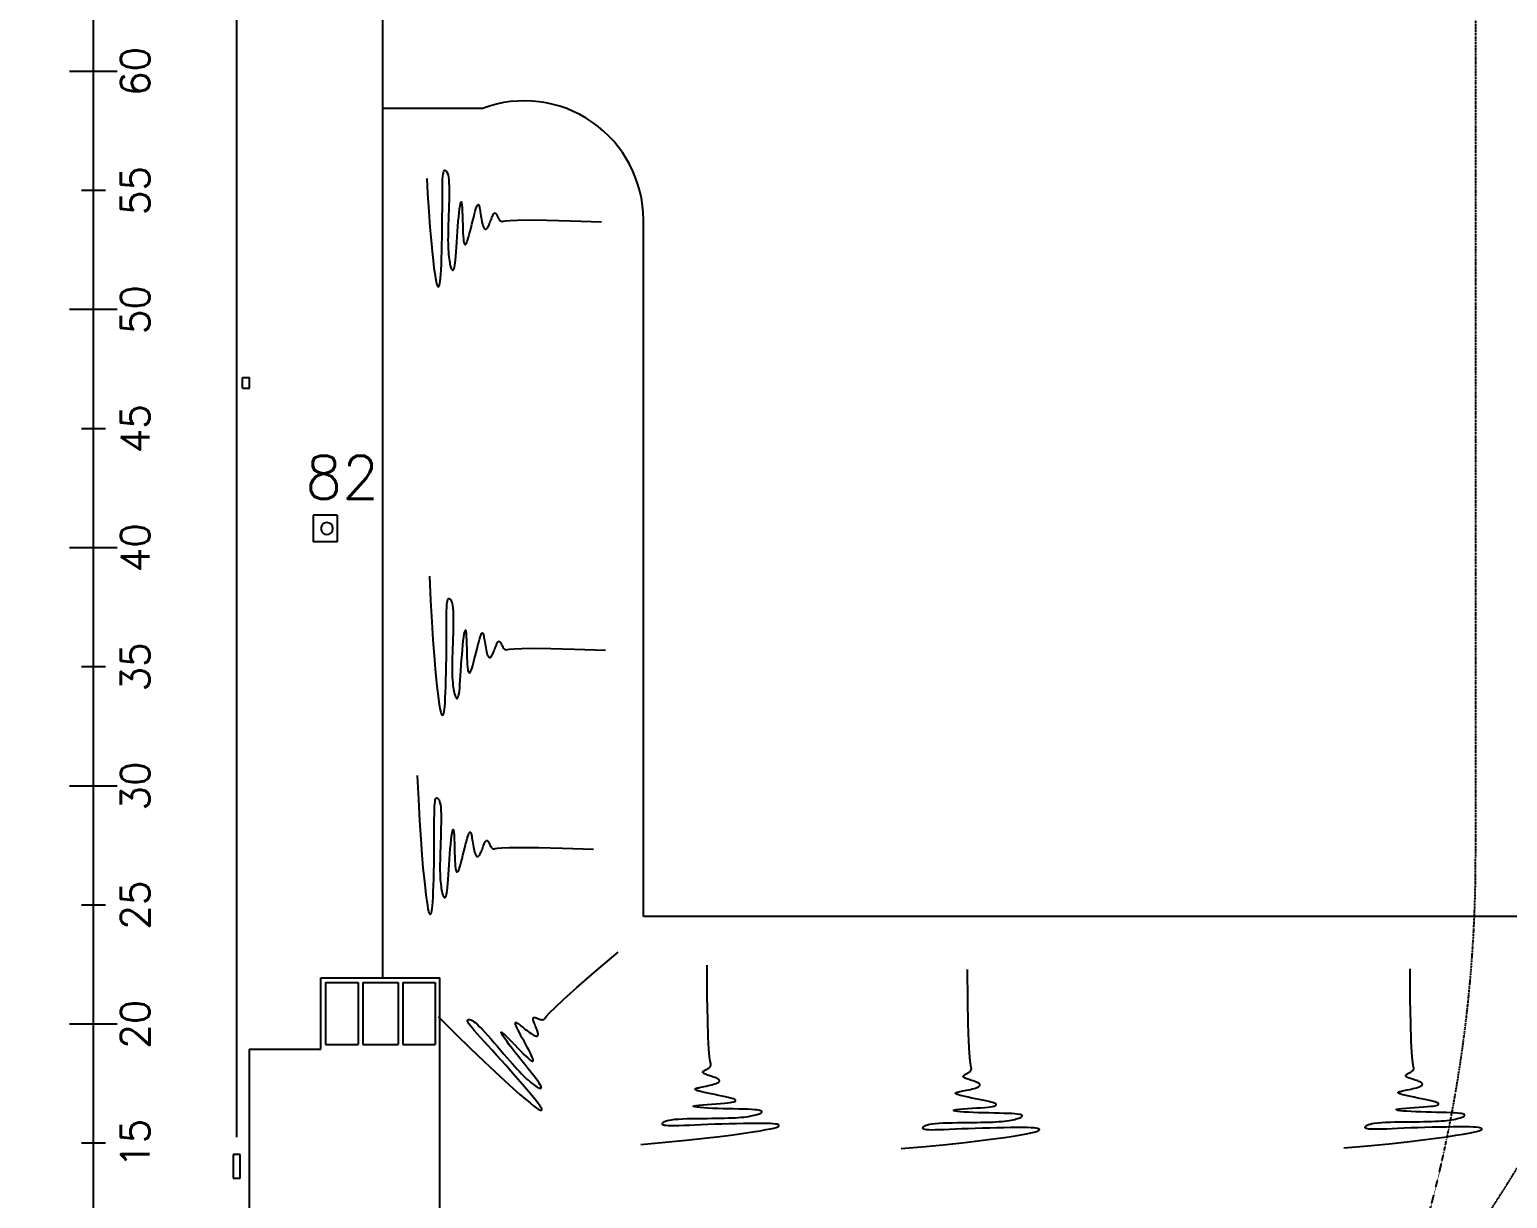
# Model space of a CAD drawing. Header units: inches. Extents: x 2621776591 to 2623670951, y 363331607 to 364354604.
# Drawn here: x 2622895925 to 2622957956, y 363530295 to 363579367 of the extents above; entities that cross this region are included whole.
import ezdxf
from ezdxf.enums import TextEntityAlignment as Align

# ---------------------------------------------------------------- set-up
doc = ezdxf.new("R2010")
doc.units = ezdxf.units.IN
doc.header["$MEASUREMENT"] = 0
doc.linetypes.add('BORDERX2', pattern=[3.5, 1, -0.5, 1, -0.5, 0, -0.5])
for name, color, linetype in [('ANCHOR POINT', 7, 'Continuous'), ('BLDG', 3, 'Continuous'), ('BOLLARD', 1, 'Continuous'), ('Bollard Nos.', 7, 'Continuous'), ('BREAKWATER', 2, 'Continuous'), ('DIM', 8, 'Continuous'), ('PIER', 7, 'Continuous'), ('TEXT2', 1, 'Continuous')]:
    doc.layers.add(name, color=color, linetype=linetype)
doc.layers.add('CRANE', color=7, linetype='Continuous', true_color=0x7f3f7f)
doc.styles.add('ROMANS', font='romans')

# ---------------------------------------------------------------- blocks, each defined once
blk = doc.blocks.new('BOLLARD')
at = {"layer": 'BOLLARD'}
for p, q in [((-430, 557.5), (580, 557.5)), ((-430, 557.5), (-430, -557.5)), ((580, 557.5), (580, -557.5)), ((-430, -557.5), (580, -557.5))]:
    blk.add_line(p, q, dxfattribs=at)
blk.add_circle((0, 0), 250, dxfattribs=at)
blk = doc.blocks.new('A$C6b66f7a2')
at = {"layer": 'BOLLARD', "xscale": -1}
blk.add_blockref('BOLLARD', (2622908404, 363558419), dxfattribs=at)
at = {"layer": 'Bollard Nos.', "style": 'ROMANS'}
blk.add_text('82', height=1800, dxfattribs=at).set_placement((2622907502, 363559672))

msp = doc.modelspace()

# ---------------------------------------------------------------- linework, layer by layer
at = {"color": 8, "elevation": 0}
for points in [[(2622898606.2, 363517609.7), (2622898606.2, 363617609.7)], [(2622899606.2, 363577609.7), (2622897606.2, 363577609.7)], [(2622899106.2, 363572609.7), (2622898106.2, 363572609.7)], [(2622899606.2, 363567609.7), (2622897606.2, 363567609.7)], [(2622899106.2, 363562609.7), (2622898106.2, 363562609.7)], [(2622899606.2, 363557609.7), (2622897606.2, 363557609.7)], [(2622899106.2, 363552609.7), (2622898106.2, 363552609.7)], [(2622899606.2, 363547609.7), (2622897606.2, 363547609.7)], [(2622899106.2, 363542609.7), (2622898106.2, 363542609.7)], [(2622899606.2, 363537609.7), (2622897606.2, 363537609.7)], [(2622899106.2, 363532609.7), (2622898106.2, 363532609.7)]]:
    msp.add_lwpolyline(points, dxfattribs=at)
at = {"layer": 'ANCHOR POINT'}
for p, q in [((2622904855.7, 363564764.8), (2622905155.7, 363564764.8)), ((2622904855.7, 363564314.8), (2622904855.7, 363564764.8)), ((2622904855.7, 363564314.8), (2622905155.7, 363564314.8)), ((2622905155.7, 363564314.8), (2622905155.7, 363564764.8))]:
    msp.add_line(p, q, dxfattribs=at)
at = {"layer": 'BLDG'}
for p, q in [((2622908143.8, 363539559.2), (2622913143.8, 363539559.2)), ((2622908143.8, 363536559.2), (2622908143.8, 363539559.2)), ((2622913143.8, 363516559.2), (2622913143.8, 363539559.2)), ((2622908343.8, 363539359.2), (2622909718.8, 363539359.2)), ((2622908343.8, 363539359.2), (2622908343.8, 363536759.2)), ((2622909718.8, 363539359.2), (2622909718.8, 363536759.2)), ((2622909918.8, 363539359.2), (2622911393.8, 363539359.2)), ((2622909918.8, 363539359.2), (2622909918.8, 363536759.2)), ((2622911393.8, 363539359.2), (2622911393.8, 363536759.2)), ((2622911593.8, 363539359.2), (2622911593.8, 363536759.2)), ((2622911593.8, 363539359.2), (2622912943.8, 363539359.2)), ((2622912943.8, 363539359.2), (2622912943.8, 363536759.2)), ((2622905143.8, 363536559.2), (2622908143.8, 363536559.2)), ((2622905143.8, 363536559.2), (2622905143.8, 363516559.2)), ((2622908343.8, 363536759.2), (2622909718.8, 363536759.2)), ((2622909918.8, 363536759.2), (2622911393.8, 363536759.2)), ((2622911593.8, 363536759.2), (2622912943.8, 363536759.2))]:
    msp.add_line(p, q, dxfattribs=at)
at = {"layer": 'BREAKWATER'}
for p, q in [((2622914940.9, 363576059.1), (2622910745.7, 363576059.1)), ((2622921688.5, 363542132.3), (2622921688.5, 363571374.5)), ((2623189751.2, 363542132.3), (2622921688.5, 363542132.3)), ((2623038457.9, 363542132.3), (2622921688.5, 363542132.3)), ((2622926129.6, 363542132.3), (2622921688.5, 363542132.3))]:
    msp.add_line(p, q, dxfattribs=at)
for points in [[(2622912597.3, 363573119.2), (2622912631.2, 363572490.2), (2622912679.7, 363571723.2), (2622912727.8, 363571067.7), (2622912774.7, 363570514), (2622912819.4, 363570052.2), (2622912861.2, 363569672.9), (2622912898.9, 363569366.1), (2622912932.1, 363569122.7), (2622912961.1, 363568934.9), (2622912986.3, 363568795.6), (2622913008.5, 363568697.4), (2622913028.1, 363568633.1), (2622913045.8, 363568595.5), (2622913062.1, 363568577.4), (2622913077.6, 363568571.4), (2622913092.8, 363568572.2), (2622913107.8, 363568582.4), (2622913122.3, 363568606.3), (2622913136.5, 363568648.5), (2622913150.2, 363568713.2), (2622913163.4, 363568804.9), (2622913176, 363568928), (2622913188, 363569087), (2622913199.2, 363569284.4), (2622913209.6, 363569515.7), (2622913219, 363569774.7), (2622913227.4, 363570054.8), (2622913234.7, 363570349.7), (2622913240.7, 363570653.2), (2622913245.3, 363570958.9), (2622913248.4, 363571260.4), (2622913250, 363571552), (2622913250.6, 363571830.6), (2622913250.6, 363572093.7), (2622913250.7, 363572338.9), (2622913251.3, 363572563.7), (2622913253, 363572765.6), (2622913256.3, 363572942.2), (2622913261.9, 363573091), (2622913270, 363573210.4), (2622913280.6, 363573302.6), (2622913293.5, 363573370.4), (2622913308.4, 363573416.8), (2622913325.2, 363573444.8), (2622913343.6, 363573457.4), (2622913363.4, 363573457.6), (2622913384.4, 363573448.3), (2622913406.3, 363573431.5), (2622913428.5, 363573405.9), (2622913450.3, 363573368.9), (2622913471, 363573318.2), (2622913490, 363573251.3), (2622913506.6, 363573165.9), (2622913520.1, 363573059.6), (2622913529.8, 363572929.9), (2622913535.4, 363572775.7), (2622913537.2, 363572600.4), (2622913535.8, 363572408.9), (2622913532.1, 363572205.8), (2622913526.5, 363571995.9), (2622913519.9, 363571783.8), (2622913512.8, 363571574.5), (2622913505.9, 363571372.5), (2622913499.8, 363571181.7), (2622913494.7, 363571002.5), (2622913490.8, 363570834.3), (2622913488.3, 363570676.8), (2622913487.4, 363570529.2), (2622913488.1, 363570391.2), (2622913490.7, 363570262.2), (2622913495.4, 363570141.7), (2622913502.1, 363570029.3), (2622913510.8, 363569924.9), (2622913521, 363569828.4), (2622913532.5, 363569739.8), (2622913545, 363569659.2), (2622913558.1, 363569586.5), (2622913571.6, 363569521.7), (2622913585.1, 363569464.8), (2622913598.5, 363569415.8), (2622913611.6, 363569374.2), (2622913624.6, 363569340), (2622913637.6, 363569312.6), (2622913650.6, 363569291.9), (2622913663.7, 363569277.4), (2622913677, 363569268.9), (2622913690.6, 363569266.1), (2622913704.4, 363569269.2), (2622913718.5, 363569280.6), (2622913732.7, 363569303.6), (2622913747, 363569341), (2622913761.4, 363569396.1), (2622913775.6, 363569471.9), (2622913789.7, 363569571.5), (2622913803.5, 363569697.9), (2622913817.1, 363569852.8), (2622913830.6, 363570032.1), (2622913844.1, 363570230.3), (2622913857.9, 363570442.1), (2622913872.2, 363570661.8), (2622913887.2, 363570884.1), (2622913903.1, 363571103.4), (2622913920.1, 363571314.3), (2622913938.3, 363571511.4), (2622913957.3, 363571689.8), (2622913976.6, 363571844.6), (2622913995.7, 363571971.1), (2622914014.2, 363572064.4), (2622914031.5, 363572119.6), (2622914047.2, 363572132.1), (2622914060.7, 363572096.9), (2622914071.7, 363572011.8), (2622914080.6, 363571884.6), (2622914087.8, 363571725.7), (2622914093.9, 363571545.5), (2622914099.3, 363571354.4), (2622914104.4, 363571162.8), (2622914109.9, 363570981.1), (2622914116.1, 363570819.6), (2622914123.5, 363570686.5), (2622914132, 363570580.8), (2622914141.5, 363570499.3), (2622914151.9, 363570438.8), (2622914163.1, 363570396.1), (2622914174.9, 363570367.9), (2622914187.2, 363570350.9), (2622914199.9, 363570342.1), (2622914212.9, 363570339), (2622914226.7, 363570343.1), (2622914241.7, 363570356.7), (2622914258.4, 363570382), (2622914277.2, 363570421.5), (2622914298.6, 363570477.4), (2622914323.2, 363570552.1), (2622914351.4, 363570647.8), (2622914383.3, 363570765.5), (2622914418.3, 363570900.5), (2622914455.2, 363571047.1), (2622914493.2, 363571199.1), (2622914531, 363571350.7), (2622914567.8, 363571495.8), (2622914602.4, 363571628.5), (2622914633.8, 363571742.8), (2622914661.2, 363571834.3), (2622914684.9, 363571904.1), (2622914705.1, 363571954.8), (2622914722.3, 363571989.1), (2622914737, 363572009.6), (2622914749.4, 363572018.9), (2622914760, 363572019.7), (2622914769.3, 363572014.6), (2622914777.5, 363572005.6), (2622914785, 363571992.4), (2622914792.1, 363571974.2), (2622914799.1, 363571949.9), (2622914806.3, 363571918.8), (2622914813.9, 363571880), (2622914822.3, 363571832.4), (2622914831.8, 363571775.3), (2622914842.5, 363571708.2), (2622914854.4, 363571633.4), (2622914867.4, 363571553.6), (2622914881.3, 363571471.4), (2622914896, 363571389.6), (2622914911.3, 363571310.8), (2622914927.2, 363571237.9), (2622914943.5, 363571173.4), (2622914960, 363571119.6), (2622914976.7, 363571076.2), (2622914993.5, 363571042.3), (2622915010.4, 363571017), (2622915027.2, 363570999.6), (2622915044, 363570989.2), (2622915060.5, 363570985), (2622915076.9, 363570986), (2622915092.9, 363570991.6), (2622915108.8, 363571001.9), (2622915124.7, 363571016.9), (2622915140.8, 363571036.9), (2622915157.1, 363571062), (2622915173.9, 363571092.3), (2622915191.2, 363571128.1), (2622915209.3, 363571169.4), (2622915228.2, 363571216.1), (2622915247.7, 363571267), (2622915267.6, 363571320.2), (2622915287.6, 363571374.1), (2622915307.4, 363571427.1), (2622915326.9, 363571477.5), (2622915345.7, 363571523.5), (2622915363.5, 363571563.6), (2622915380.3, 363571596.4), (2622915396, 363571622.1), (2622915410.6, 363571641.3), (2622915424.4, 363571654.7), (2622915437.4, 363571662.9), (2622915449.7, 363571666.3), (2622915461.4, 363571665.7), (2622915472.5, 363571661.7), (2622915483.3, 363571654.6), (2622915493.8, 363571644.6), (2622915504.4, 363571631.6), (2622915515.2, 363571615.4), (2622915526.5, 363571595.9), (2622915538.5, 363571573.1), (2622915551.4, 363571546.8), (2622915565.6, 363571517), (2622915581.1, 363571483.9), (2622915598.4, 363571449.1), (2622915617.8, 363571414.6), (2622915639.7, 363571382.3), (2622915664.4, 363571354.3), (2622915692.4, 363571332.4), (2622915723.9, 363571318.7), (2622915759.3, 363571315.1), (2622915806.3, 363571322.4), (2622915901.3, 363571336.8), (2622916088.2, 363571353.3), (2622916410.5, 363571367), (2622916912.1, 363571372.8), (2622917636.7, 363571365.9), (2622918628.1, 363571341.1), (2622919930, 363571293.6)], [(2622912711.2, 363556415.1), (2622912757.7, 363555396), (2622912805.5, 363554507.8), (2622912854, 363553740.8), (2622912902.1, 363553085.3), (2622912949, 363552531.6), (2622912993.7, 363552069.9), (2622913035.4, 363551690.5), (2622913073.2, 363551383.7), (2622913106.4, 363551140.3), (2622913135.4, 363550952.5), (2622913160.6, 363550813.2), (2622913182.8, 363550715), (2622913202.4, 363550650.8), (2622913220.1, 363550613.2), (2622913236.4, 363550595), (2622913251.9, 363550589), (2622913267.1, 363550589.8), (2622913282.1, 363550600), (2622913296.6, 363550624), (2622913310.8, 363550666.1), (2622913324.5, 363550730.8), (2622913337.7, 363550822.5), (2622913350.3, 363550945.6), (2622913362.2, 363551104.6), (2622913373.5, 363551302), (2622913383.9, 363551533.4), (2622913393.3, 363551792.3), (2622913401.7, 363552072.4), (2622913409, 363552367.4), (2622913415, 363552670.8), (2622913419.6, 363552976.5), (2622913422.7, 363553278), (2622913424.3, 363553569.6), (2622913424.9, 363553848.2), (2622913424.9, 363554111.3), (2622913425, 363554356.5), (2622913425.6, 363554581.3), (2622913427.3, 363554783.2), (2622913430.6, 363554959.8), (2622913436.2, 363555108.6), (2622913444.3, 363555228), (2622913454.9, 363555320.2), (2622913467.8, 363555388), (2622913482.7, 363555434.4), (2622913499.5, 363555462.4), (2622913517.9, 363555475.1), (2622913537.7, 363555475.2), (2622913558.7, 363555465.9), (2622913580.6, 363555449.1), (2622913602.8, 363555423.5), (2622913624.6, 363555386.5), (2622913645.3, 363555335.8), (2622913664.3, 363555268.9), (2622913680.9, 363555183.5), (2622913694.4, 363555077.2), (2622913704.1, 363554947.5), (2622913709.7, 363554793.3), (2622913711.4, 363554618), (2622913710.1, 363554426.5), (2622913706.4, 363554223.4), (2622913700.8, 363554013.5), (2622913694.2, 363553801.5), (2622913687, 363553592.1), (2622913680.1, 363553390.1), (2622913674, 363553199.3), (2622913669, 363553020.1), (2622913665.1, 363552852), (2622913662.6, 363552694.4), (2622913661.7, 363552546.8), (2622913662.4, 363552408.8), (2622913665, 363552279.9), (2622913669.7, 363552159.4), (2622913676.4, 363552046.9), (2622913685.1, 363551942.5), (2622913695.3, 363551846), (2622913706.8, 363551757.4), (2622913719.3, 363551676.8), (2622913732.4, 363551604.1), (2622913745.9, 363551539.3), (2622913759.4, 363551482.4), (2622913772.7, 363551433.4), (2622913785.9, 363551391.9), (2622913798.9, 363551357.6), (2622913811.9, 363551330.2), (2622913824.9, 363551309.5), (2622913838, 363551295), (2622913851.3, 363551286.6), (2622913864.8, 363551283.7), (2622913878.7, 363551286.8), (2622913892.8, 363551298.2), (2622913907, 363551321.2), (2622913921.3, 363551358.6), (2622913935.7, 363551413.7), (2622913949.9, 363551489.5), (2622913964, 363551589.1), (2622913977.8, 363551715.5), (2622913991.4, 363551870.4), (2622914004.8, 363552049.7), (2622914018.4, 363552247.9), (2622914032.2, 363552459.7), (2622914046.5, 363552679.4), (2622914061.5, 363552901.7), (2622914077.4, 363553121), (2622914094.4, 363553331.9), (2622914112.6, 363553529), (2622914131.6, 363553707.4), (2622914150.9, 363553862.2), (2622914170, 363553988.7), (2622914188.5, 363554082), (2622914205.8, 363554137.3), (2622914221.5, 363554149.7), (2622914235, 363554114.5), (2622914246, 363554029.4), (2622914254.9, 363553902.2), (2622914262.1, 363553743.3), (2622914268.2, 363553563.1), (2622914273.6, 363553372), (2622914278.7, 363553180.4), (2622914284.2, 363552998.7), (2622914290.4, 363552837.2), (2622914297.8, 363552704.1), (2622914306.3, 363552598.4), (2622914315.8, 363552516.9), (2622914326.2, 363552456.4), (2622914337.4, 363552413.7), (2622914349.2, 363552385.5), (2622914361.5, 363552368.5), (2622914374.2, 363552359.7), (2622914387.2, 363552356.6), (2622914401, 363552360.7), (2622914416, 363552374.3), (2622914432.6, 363552399.7), (2622914451.5, 363552439.1), (2622914472.9, 363552495), (2622914497.5, 363552569.7), (2622914525.6, 363552665.4), (2622914557.6, 363552783.1), (2622914592.6, 363552918.2), (2622914629.5, 363553064.7), (2622914667.5, 363553216.7), (2622914705.3, 363553368.3), (2622914742, 363553513.4), (2622914776.6, 363553646.1), (2622914808.1, 363553760.4), (2622914835.5, 363553851.9), (2622914859.1, 363553921.7), (2622914879.4, 363553972.4), (2622914896.6, 363554006.7), (2622914911.2, 363554027.2), (2622914923.7, 363554036.5), (2622914934.3, 363554037.3), (2622914943.5, 363554032.2), (2622914951.8, 363554023.2), (2622914959.3, 363554010), (2622914966.4, 363553991.8), (2622914973.4, 363553967.6), (2622914980.6, 363553936.5), (2622914988.2, 363553897.6), (2622914996.6, 363553850), (2622915006, 363553792.9), (2622915016.8, 363553725.8), (2622915028.7, 363553651.1), (2622915041.7, 363553571.2), (2622915055.6, 363553489), (2622915070.3, 363553407.2), (2622915085.6, 363553328.4), (2622915101.5, 363553255.5), (2622915117.8, 363553191.1), (2622915134.3, 363553137.2), (2622915151, 363553093.8), (2622915167.8, 363553059.9), (2622915184.7, 363553034.7), (2622915201.5, 363553017.3), (2622915218.2, 363553006.8), (2622915234.8, 363553002.6), (2622915251.2, 363553003.6), (2622915267.2, 363553009.3), (2622915283.1, 363553019.5), (2622915299, 363553034.6), (2622915315.1, 363553054.5), (2622915331.4, 363553079.6), (2622915348.2, 363553109.9), (2622915365.5, 363553145.7), (2622915383.6, 363553187), (2622915402.5, 363553233.8), (2622915422, 363553284.6), (2622915441.9, 363553337.8), (2622915461.9, 363553391.8), (2622915481.7, 363553444.7), (2622915501.2, 363553495.1), (2622915519.9, 363553541.1), (2622915537.8, 363553581.2), (2622915554.6, 363553614), (2622915570.2, 363553639.7), (2622915584.9, 363553658.9), (2622915598.7, 363553672.3), (2622915611.7, 363553680.5), (2622915624, 363553683.9), (2622915635.7, 363553683.3), (2622915646.8, 363553679.3), (2622915657.6, 363553672.2), (2622915668.1, 363553662.2), (2622915678.7, 363553649.2), (2622915689.5, 363553633), (2622915700.8, 363553613.5), (2622915712.8, 363553590.7), (2622915725.7, 363553564.4), (2622915739.8, 363553534.6), (2622915755.4, 363553501.5), (2622915772.7, 363553466.7), (2622915792.1, 363553432.2), (2622915814, 363553399.9), (2622915838.7, 363553371.9), (2622915866.7, 363553350), (2622915898.2, 363553336.3), (2622915933.6, 363553332.7), (2622915980.6, 363553340), (2622916075.6, 363553354.4), (2622916262.4, 363553370.9), (2622916584.8, 363553384.6), (2622917086.4, 363553390.5), (2622917811, 363553383.5), (2622918802.4, 363553358.7), (2622920104.3, 363553311.2)], [(2622912198.7, 363548055.4), (2622912245.1, 363547036.3), (2622912293, 363546148.2), (2622912341.5, 363545381.2), (2622912389.6, 363544725.6), (2622912436.5, 363544171.9), (2622912481.2, 363543710.2), (2622912522.9, 363543330.8), (2622912560.7, 363543024.1), (2622912593.9, 363542780.6), (2622912622.9, 363542592.9), (2622912648.1, 363542453.5), (2622912670.3, 363542355.3), (2622912689.9, 363542291.1), (2622912707.6, 363542253.5), (2622912723.9, 363542235.3), (2622912739.4, 363542229.3), (2622912754.6, 363542230.1), (2622912769.5, 363542240.3), (2622912784.1, 363542264.3), (2622912798.3, 363542306.4), (2622912812, 363542371.1), (2622912825.2, 363542462.8), (2622912837.8, 363542585.9), (2622912849.7, 363542744.9), (2622912861, 363542942.3), (2622912871.4, 363543173.7), (2622912880.8, 363543432.6), (2622912889.2, 363543712.7), (2622912896.5, 363544007.7), (2622912902.5, 363544311.2), (2622912907.1, 363544616.8), (2622912910.2, 363544918.3), (2622912911.8, 363545209.9), (2622912912.4, 363545488.5), (2622912912.4, 363545751.6), (2622912912.5, 363545996.8), (2622912913.1, 363546221.6), (2622912914.8, 363546423.6), (2622912918.1, 363546600.2), (2622912923.7, 363546748.9), (2622912931.8, 363546868.4), (2622912942.4, 363546960.5), (2622912955.3, 363547028.3), (2622912970.2, 363547074.7), (2622912987, 363547102.8), (2622913005.4, 363547115.4), (2622913025.2, 363547115.5), (2622913046.2, 363547106.2), (2622913068.1, 363547089.5), (2622913090.3, 363547063.8), (2622913112.1, 363547026.8), (2622913132.8, 363546976.1), (2622913151.8, 363546909.2), (2622913168.4, 363546823.8), (2622913181.9, 363546717.5), (2622913191.6, 363546587.8), (2622913197.2, 363546433.6), (2622913198.9, 363546258.4), (2622913197.6, 363546066.8), (2622913193.8, 363545863.7), (2622913188.3, 363545653.8), (2622913181.6, 363545441.8), (2622913174.5, 363545232.4), (2622913167.6, 363545030.4), (2622913161.5, 363544839.6), (2622913156.5, 363544660.4), (2622913152.6, 363544492.3), (2622913150.1, 363544334.7), (2622913149.2, 363544187.2), (2622913149.9, 363544049.2), (2622913152.5, 363543920.2), (2622913157.2, 363543799.7), (2622913163.9, 363543687.3), (2622913172.6, 363543582.8), (2622913182.8, 363543486.3), (2622913194.3, 363543397.8), (2622913206.8, 363543317.2), (2622913219.9, 363543244.5), (2622913233.4, 363543179.7), (2622913246.9, 363543122.8), (2622913260.2, 363543073.7), (2622913273.4, 363543032.2), (2622913286.4, 363542997.9), (2622913299.4, 363542970.6), (2622913312.4, 363542949.8), (2622913325.5, 363542935.4), (2622913338.8, 363542926.9), (2622913352.3, 363542924), (2622913366.2, 363542927.1), (2622913380.3, 363542938.6), (2622913394.5, 363542961.5), (2622913408.8, 363542999), (2622913423.1, 363543054.1), (2622913437.4, 363543129.9), (2622913451.5, 363543229.4), (2622913465.3, 363543355.8), (2622913478.9, 363543510.7), (2622913492.3, 363543690), (2622913505.9, 363543888.3), (2622913519.7, 363544100), (2622913534, 363544319.8), (2622913549, 363544542), (2622913564.9, 363544761.4), (2622913581.9, 363544972.3), (2622913600.1, 363545169.4), (2622913619.1, 363545347.7), (2622913638.4, 363545502.6), (2622913657.5, 363545629), (2622913676, 363545722.3), (2622913693.3, 363545777.6), (2622913709, 363545790), (2622913722.5, 363545754.8), (2622913733.5, 363545669.7), (2622913742.4, 363545542.5), (2622913749.6, 363545383.6), (2622913755.7, 363545203.4), (2622913761, 363545012.4), (2622913766.2, 363544820.8), (2622913771.7, 363544639), (2622913777.9, 363544477.5), (2622913785.3, 363544344.4), (2622913793.8, 363544238.8), (2622913803.3, 363544157.3), (2622913813.7, 363544096.8), (2622913824.9, 363544054), (2622913836.7, 363544025.8), (2622913849, 363544008.9), (2622913861.7, 363544000), (2622913874.7, 363543996.9), (2622913888.5, 363544001), (2622913903.5, 363544014.6), (2622913920.1, 363544040), (2622913939, 363544079.5), (2622913960.4, 363544135.4), (2622913985, 363544210), (2622914013.1, 363544305.7), (2622914045.1, 363544423.4), (2622914080.1, 363544558.5), (2622914117, 363544705), (2622914155, 363544857), (2622914192.8, 363545008.6), (2622914229.5, 363545153.7), (2622914264.1, 363545286.4), (2622914295.6, 363545400.8), (2622914323, 363545492.2), (2622914346.6, 363545562), (2622914366.9, 363545612.7), (2622914384.1, 363545647), (2622914398.7, 363545667.5), (2622914411.2, 363545676.8), (2622914421.8, 363545677.6), (2622914431, 363545672.5), (2622914439.3, 363545663.5), (2622914446.8, 363545650.3), (2622914453.9, 363545632.1), (2622914460.9, 363545607.9), (2622914468.1, 363545576.8), (2622914475.7, 363545537.9), (2622914484.1, 363545490.3), (2622914493.5, 363545433.2), (2622914504.3, 363545366.2), (2622914516.2, 363545291.4), (2622914529.1, 363545211.5), (2622914543.1, 363545129.3), (2622914557.8, 363545047.5), (2622914573.1, 363544968.8), (2622914589, 363544895.8), (2622914605.3, 363544831.4), (2622914621.8, 363544777.6), (2622914638.5, 363544734.1), (2622914655.3, 363544700.2), (2622914672.2, 363544675), (2622914689, 363544657.6), (2622914705.7, 363544647.2), (2622914722.3, 363544642.9), (2622914738.6, 363544643.9), (2622914754.7, 363544649.6), (2622914770.6, 363544659.8), (2622914786.5, 363544674.9), (2622914802.6, 363544694.9), (2622914818.9, 363544719.9), (2622914835.7, 363544750.2), (2622914853, 363544786), (2622914871.1, 363544827.3), (2622914890, 363544874.1), (2622914909.5, 363544924.9), (2622914929.4, 363544978.1), (2622914949.4, 363545032.1), (2622914969.2, 363545085.1), (2622914988.7, 363545135.4), (2622915007.4, 363545181.5), (2622915025.3, 363545221.5), (2622915042.1, 363545254.3), (2622915057.7, 363545280), (2622915072.4, 363545299.3), (2622915086.2, 363545312.7), (2622915099.2, 363545320.8), (2622915111.5, 363545324.3), (2622915123.2, 363545323.7), (2622915134.3, 363545319.6), (2622915145.1, 363545312.6), (2622915155.6, 363545302.6), (2622915166.2, 363545289.5), (2622915177, 363545273.3), (2622915188.3, 363545253.8), (2622915200.3, 363545231), (2622915213.2, 363545204.7), (2622915227.3, 363545174.9), (2622915242.9, 363545141.8), (2622915260.2, 363545107), (2622915279.6, 363545072.5), (2622915301.5, 363545040.2), (2622915326.2, 363545012.2), (2622915354.1, 363544990.3), (2622915385.7, 363544976.6), (2622915421.1, 363544973), (2622915468.1, 363544980.3), (2622915563.1, 363544994.7), (2622915749.9, 363545011.3), (2622916072.3, 363545024.9), (2622916573.9, 363545030.8), (2622917298.5, 363545023.8), (2622918289.9, 363544999.1), (2622919591.8, 363544951.5)], [(2622913078.8, 363537930.5), (2622913801.4, 363537210.4), (2622914436.6, 363536587.7), (2622914990.3, 363536054.9), (2622915468.6, 363535604), (2622915877.2, 363535227.3), (2622916222, 363534917), (2622916509, 363534665.4), (2622916744, 363534464.7), (2622916932.9, 363534307.6), (2622917081.1, 363534188.7), (2622917193.8, 363534103), (2622917276.5, 363534045.6), (2622917334.4, 363534011.5), (2622917372.8, 363533995.7), (2622917397.1, 363533993.3), (2622917412.6, 363533999.3), (2622917423.3, 363534010.2), (2622917427.4, 363534027.8), (2622917422, 363534055.3), (2622917404, 363534096), (2622917370.4, 363534152.9), (2622917318.2, 363534229.5), (2622917244.3, 363534328.8), (2622917145.7, 363534454.1), (2622917020.6, 363534607.3), (2622916872.1, 363534784.9), (2622916704.2, 363534982.2), (2622916521.2, 363535194.4), (2622916327.3, 363535416.9), (2622916126.7, 363535644.7), (2622915923.7, 363535873.2), (2622915722.4, 363536097.7), (2622915526.6, 363536313.8), (2622915338.8, 363536519.6), (2622915161.1, 363536713.7), (2622914995.6, 363536894.5), (2622914844.2, 363537060.7), (2622914709.1, 363537210.8), (2622914592.3, 363537343.3), (2622914495.8, 363537456.7), (2622914421.1, 363537550.3), (2622914366.7, 363537625.4), (2622914330.5, 363537684.1), (2622914310.1, 363537728.4), (2622914303.6, 363537760.4), (2622914308.6, 363537782.2), (2622914323.1, 363537795.7), (2622914344.9, 363537803), (2622914372.4, 363537805.4), (2622914406, 363537801.4), (2622914447.1, 363537788.9), (2622914496.6, 363537765.5), (2622914555.8, 363537729), (2622914625.7, 363537677.2), (2622914707.5, 363537607.9), (2622914802.2, 363537518.9), (2622914910.5, 363537408.9), (2622915030.2, 363537280.9), (2622915158.6, 363537138.7), (2622915293, 363536986.4), (2622915430.7, 363536827.9), (2622915569, 363536667), (2622915705.1, 363536507.8), (2622915836.5, 363536354.2), (2622915960.9, 363536209.4), (2622916078.2, 363536073.8), (2622916188.9, 363535947.2), (2622916293.5, 363535829.3), (2622916392.4, 363535719.9), (2622916486.2, 363535618.6), (2622916575.2, 363535525.3), (2622916660, 363535439.5), (2622916740.9, 363535361.2), (2622916817.8, 363535290), (2622916890.6, 363535225.8), (2622916958.9, 363535168.2), (2622917022.5, 363535117.2), (2622917081.3, 363535072.5), (2622917135, 363535033.8), (2622917183.4, 363535001), (2622917226.4, 363534973.8), (2622917264.1, 363534952.1), (2622917296.8, 363534935.6), (2622917324.9, 363534924.2), (2622917348.5, 363534917.7), (2622917367.9, 363534915.9), (2622917383.5, 363534918.6), (2622917395.4, 363534925.6), (2622917403.5, 363534937.2), (2622917406.1, 363534955.2), (2622917401.2, 363534981.7), (2622917386.4, 363535019.1), (2622917359.8, 363535069.4), (2622917319.1, 363535134.9), (2622917262.2, 363535217.8), (2622917187.1, 363535320.4), (2622917092.5, 363535443.7), (2622916981.3, 363535585.1), (2622916857.3, 363535740.4), (2622916724.5, 363535905.9), (2622916586.6, 363536077.6), (2622916447.6, 363536251.6), (2622916311.2, 363536424.1), (2622916181.3, 363536591.1), (2622916061.5, 363536748.8), (2622915955.1, 363536893.1), (2622915864.7, 363537020.3), (2622915793.4, 363537126.5), (2622915744, 363537207.8), (2622915719.5, 363537260.2), (2622915722.6, 363537280), (2622915756.3, 363537263.2), (2622915822, 363537207.8), (2622915914.4, 363537120.1), (2622916027.1, 363537007.8), (2622916153.3, 363536879), (2622916286.3, 363536741.7), (2622916419.5, 363536603.9), (2622916546.3, 363536473.5), (2622916659.9, 363536358.7), (2622916755.3, 363536265.5), (2622916832.9, 363536193.3), (2622916895, 363536139.7), (2622916943.5, 363536102.1), (2622916980.6, 363536078.1), (2622917008.4, 363536065.2), (2622917028.9, 363536061.1), (2622917044.2, 363536063.1), (2622917055.9, 363536069.7), (2622917063.3, 363536082), (2622917065.2, 363536102.1), (2622917060.4, 363536132.1), (2622917047.6, 363536173.9), (2622917025.6, 363536229.6), (2622916993.3, 363536301.3), (2622916949.5, 363536390.8), (2622916893.5, 363536499.2), (2622916828.1, 363536622.5), (2622916756.4, 363536755.5), (2622916681.7, 363536893.2), (2622916607.2, 363537030.5), (2622916536.3, 363537162.4), (2622916472.2, 363537283.6), (2622916418.1, 363537389.1), (2622916376.6, 363537475.1), (2622916346.9, 363537542.5), (2622916327.5, 363537593.6), (2622916317.1, 363537630.5), (2622916314, 363537655.5), (2622916316.9, 363537670.8), (2622916324.2, 363537678.6), (2622916334.5, 363537681), (2622916346.6, 363537680), (2622916361.1, 363537675.3), (2622916378.6, 363537666.7), (2622916400.1, 363537653.5), (2622916426.4, 363537635.5), (2622916458.3, 363537611.9), (2622916496.6, 363537582.5), (2622916542.2, 363537546.8), (2622916595.4, 363537504.6), (2622916654.7, 363537457.5), (2622916718.2, 363537407.4), (2622916783.9, 363537356.1), (2622916850.1, 363537305.7), (2622916914.6, 363537258), (2622916975.6, 363537215), (2622917031.1, 363537178.4), (2622917079.6, 363537149.9), (2622917121.3, 363537129.2), (2622917156.6, 363537115.5), (2622917186.1, 363537108.3), (2622917210.2, 363537106.8), (2622917229.6, 363537110.5), (2622917244.7, 363537118.5), (2622917256, 363537130.3), (2622917264.1, 363537145.3), (2622917268.9, 363537163.6), (2622917270.4, 363537185.5), (2622917268.8, 363537211), (2622917263.9, 363537240.5), (2622917255.8, 363537274.2), (2622917244.4, 363537312.3), (2622917229.9, 363537355), (2622917212.2, 363537402.2), (2622917192.3, 363537452.9), (2622917171, 363537505.6), (2622917149.3, 363537558.9), (2622917128.1, 363537611.3), (2622917108.4, 363537661.6), (2622917091.2, 363537708.2), (2622917077.3, 363537749.8), (2622917067.5, 363537785.3), (2622917061.7, 363537814.9), (2622917059.5, 363537839), (2622917060.7, 363537858.2), (2622917064.8, 363537873), (2622917071.5, 363537883.8), (2622917080.5, 363537891.3), (2622917091.5, 363537895.8), (2622917104.1, 363537897.9), (2622917118.6, 363537897.6), (2622917135.3, 363537895.1), (2622917154.2, 363537890.5), (2622917175.7, 363537883.7), (2622917199.9, 363537875), (2622917227.2, 363537864.4), (2622917257.8, 363537851.9), (2622917291.6, 363537838), (2622917327.8, 363537824), (2622917365.5, 363537811.7), (2622917403.4, 363537802.7), (2622917440.6, 363537798.7), (2622917476, 363537801.5), (2622917508.5, 363537812.6), (2622917537, 363537833.9), (2622917566.7, 363537871.1), (2622917627.1, 363537945.9), (2622917753.7, 363538084.2), (2622917982.2, 363538312), (2622918348.1, 363538655.1), (2622918887.2, 363539139.4), (2622919635, 363539790.8), (2622920627.2, 363540635)], [(2622921581.6, 363532561.3), (2622922597.7, 363532651.6), (2622923483, 363532737.7), (2622924247.2, 363532819.2), (2622924900, 363532895.5), (2622925451.3, 363532966.2), (2622925910.6, 363533030.8), (2622926287.8, 363533088.8), (2622926592.7, 363533139.8), (2622926834.4, 363533183.4), (2622927020.8, 363533220.4), (2622927158.9, 363533251.7), (2622927256, 363533278), (2622927319.4, 363533300.4), (2622927356.2, 363533319.7), (2622927373.7, 363533336.8), (2622927379, 363533352.6), (2622927377.5, 363533367.7), (2622927366.7, 363533382.2), (2622927342.1, 363533395.7), (2622927299.4, 363533408), (2622927234.2, 363533419), (2622927142, 363533428.2), (2622927018.4, 363533435.5), (2622926859.1, 363533440.5), (2622926661.4, 363533443.2), (2622926429.8, 363533443.7), (2622926170.7, 363533442), (2622925890.5, 363533438.3), (2622925595.5, 363533432.8), (2622925292, 363533425.7), (2622924986.5, 363533417.2), (2622924685.1, 363533407.3), (2622924393.7, 363533396.4), (2622924115.4, 363533384.9), (2622923852.5, 363533373.6), (2622923607.5, 363533363.1), (2622923382.9, 363533354), (2622923181.1, 363533347), (2622923004.5, 363533342.8), (2622922855.6, 363533341.9), (2622922735.9, 363533344.8), (2622922643.4, 363533351.5), (2622922575.1, 363533361.4), (2622922528.1, 363533374.4), (2622922499.4, 363533389.9), (2622922486, 363533407.8), (2622922485, 363533427.6), (2622922493.4, 363533448.9), (2622922509.2, 363533471.5), (2622922533.9, 363533494.8), (2622922569.9, 363533518.1), (2622922619.7, 363533541), (2622922685.6, 363533562.9), (2622922770.2, 363533583.1), (2622922875.9, 363533601.2), (2622923005, 363533616.5), (2622923158.9, 363533628.7), (2622923333.9, 363533638), (2622923525.3, 363533645), (2622923728.4, 363533650), (2622923938.3, 363533653.5), (2622924150.4, 363533655.9), (2622924359.9, 363533657.9), (2622924562, 363533659.7), (2622924752.9, 363533661.8), (2622924932.2, 363533664.5), (2622925100.3, 363533667.8), (2622925257.8, 363533672.1), (2622925405.3, 363533677.5), (2622925543.1, 363533684.2), (2622925671.9, 363533692.4), (2622925792.1, 363533702.2), (2622925904.1, 363533713.8), (2622926008.1, 363533727), (2622926104, 363533741.3), (2622926192, 363533756.7), (2622926272, 363533772.6), (2622926344.1, 363533788.8), (2622926408.2, 363533805.1), (2622926464.5, 363533821.1), (2622926512.9, 363533836.5), (2622926553.8, 363533851.4), (2622926587.5, 363533865.9), (2622926614.3, 363533880), (2622926634.4, 363533893.9), (2622926648.3, 363533907.7), (2622926656.2, 363533921.3), (2622926658.5, 363533935), (2622926654.8, 363533948.7), (2622926642.8, 363533962.2), (2622926619.2, 363533975.5), (2622926581.2, 363533988.2), (2622926525.5, 363534000.1), (2622926449.2, 363534011.1), (2622926349.1, 363534020.8), (2622926222.2, 363534029.2), (2622926066.9, 363534036.1), (2622925887.2, 363534041.8), (2622925688.5, 363534046.8), (2622925476.4, 363534051.5), (2622925256.2, 363534056.3), (2622925033.5, 363534061.7), (2622924813.7, 363534068.2), (2622924602.3, 363534076.1), (2622924404.6, 363534085.7), (2622924225.6, 363534097), (2622924070, 363534109.7), (2622923942.9, 363534123.3), (2622923848.9, 363534137.7), (2622923792.9, 363534152.7), (2622923779.8, 363534167.8), (2622923814.4, 363534182.8), (2622923898.9, 363534197.5), (2622924025.6, 363534211.8), (2622924184.1, 363534225.9), (2622924363.8, 363534239.7), (2622924554.5, 363534253.3), (2622924745.7, 363534266.7), (2622924927, 363534280), (2622925088.1, 363534293.2), (2622925220.8, 363534306.3), (2622925326, 363534319.3), (2622925407, 363534332.4), (2622925467, 363534345.4), (2622925509.2, 363534358.4), (2622925536.9, 363534371.4), (2622925553.3, 363534384.4), (2622925561.6, 363534397.4), (2622925564.1, 363534410.6), (2622925559.4, 363534424.2), (2622925545.2, 363534438.6), (2622925519.1, 363534454.1), (2622925478.9, 363534471.3), (2622925422.1, 363534490.3), (2622925346.5, 363534511.6), (2622925249.6, 363534535.6), (2622925130.7, 363534562.5), (2622924994.2, 363534591.6), (2622924846.2, 363534622.2), (2622924692.7, 363534653.5), (2622924539.7, 363534684.8), (2622924393.1, 363534715.3), (2622924259, 363534744.1), (2622924143.4, 363534770.6), (2622924050.9, 363534794.1), (2622923980.1, 363534814.7), (2622923928.6, 363534832.7), (2622923893.6, 363534848.4), (2622923872.5, 363534862.2), (2622923862.6, 363534874.2), (2622923861.4, 363534884.8), (2622923866.1, 363534894.2), (2622923874.7, 363534902.8), (2622923887.6, 363534910.9), (2622923905.5, 363534918.8), (2622923929.4, 363534926.9), (2622923960.1, 363534935.4), (2622923998.7, 363534944.7), (2622924045.8, 363534955.1), (2622924102.5, 363534967), (2622924169, 363534980.6), (2622924243.2, 363534995.7), (2622924322.4, 363535012.1), (2622924403.9, 363535029.6), (2622924485, 363535047.8), (2622924563.1, 363535066.5), (2622924635.2, 363535085.5), (2622924698.9, 363535104.6), (2622924752, 363535123.4), (2622924794.7, 363535141.9), (2622924827.8, 363535160.2), (2622924852.3, 363535178.1), (2622924869, 363535195.7), (2622924878.6, 363535212.9), (2622924882.2, 363535229.6), (2622924880.5, 363535245.9), (2622924874.1, 363535261.7), (2622924863.2, 363535277.1), (2622924847.5, 363535292.4), (2622924826.8, 363535307.6), (2622924801.1, 363535322.8), (2622924770.1, 363535338.2), (2622924733.6, 363535354), (2622924691.5, 363535370.3), (2622924644, 363535387.2), (2622924592.4, 363535404.5), (2622924538.3, 363535422), (2622924483.6, 363535439.7), (2622924429.8, 363535457.2), (2622924378.7, 363535474.5), (2622924331.8, 363535491.3), (2622924291.1, 363535507.4), (2622924257.6, 363535522.7), (2622924231.2, 363535537.3), (2622924211.3, 363535551.1), (2622924197.4, 363535564.3), (2622924188.7, 363535576.9), (2622924184.7, 363535589.1), (2622924184.8, 363535600.8), (2622924188.4, 363535612.1), (2622924194.9, 363535623.1), (2622924204.5, 363535634.1), (2622924217.1, 363535645.2), (2622924232.8, 363535656.7), (2622924251.8, 363535668.8), (2622924274, 363535681.8), (2622924299.7, 363535695.9), (2622924328.9, 363535711.2), (2622924361.3, 363535728.2), (2622924395.3, 363535747), (2622924429, 363535767.8), (2622924460.3, 363535791.1), (2622924487.2, 363535817), (2622924507.8, 363535845.9), (2622924520.2, 363535878), (2622924522.3, 363535913.5), (2622924512.9, 363535960.2), (2622924494.4, 363536054.5), (2622924469.9, 363536240.4), (2622924442.3, 363536561.8), (2622924414.9, 363537062.7), (2622924390.6, 363537787), (2622924372.7, 363538778.5), (2622924364, 363540081.3)], [(2622932513.3, 363532387.1), (2622933529.4, 363532477.4), (2622934414.7, 363532563.5), (2622935178.9, 363532645), (2622935831.7, 363532721.3), (2622936382.9, 363532792), (2622936842.3, 363532856.6), (2622937219.5, 363532914.6), (2622937524.4, 363532965.6), (2622937766.1, 363533009.2), (2622937952.5, 363533046.2), (2622938090.6, 363533077.5), (2622938187.7, 363533103.8), (2622938251.1, 363533126.2), (2622938287.9, 363533145.5), (2622938305.3, 363533162.6), (2622938310.7, 363533178.4), (2622938309.2, 363533193.5), (2622938298.4, 363533208), (2622938273.8, 363533221.5), (2622938231.1, 363533233.8), (2622938165.9, 363533244.8), (2622938073.7, 363533254), (2622937950.1, 363533261.3), (2622937790.8, 363533266.3), (2622937593.1, 363533269), (2622937361.5, 363533269.5), (2622937102.4, 363533267.8), (2622936822.2, 363533264.1), (2622936527.2, 363533258.6), (2622936223.7, 363533251.5), (2622935918.1, 363533243), (2622935616.8, 363533233.1), (2622935325.4, 363533222.2), (2622935047.1, 363533210.7), (2622934784.2, 363533199.4), (2622934539.2, 363533188.9), (2622934314.6, 363533179.8), (2622934112.8, 363533172.8), (2622933936.2, 363533168.6), (2622933787.3, 363533167.7), (2622933667.6, 363533170.6), (2622933575.1, 363533177.3), (2622933506.8, 363533187.2), (2622933459.8, 363533200.2), (2622933431.1, 363533215.7), (2622933417.7, 363533233.6), (2622933416.7, 363533253.4), (2622933425.1, 363533274.7), (2622933440.9, 363533297.3), (2622933465.5, 363533320.6), (2622933501.6, 363533343.9), (2622933551.3, 363533366.8), (2622933617.3, 363533388.7), (2622933701.9, 363533408.9), (2622933807.6, 363533427), (2622933936.7, 363533442.3), (2622934090.6, 363533454.5), (2622934265.6, 363533463.8), (2622934457, 363533470.8), (2622934660.1, 363533475.8), (2622934870, 363533479.3), (2622935082.1, 363533481.7), (2622935291.6, 363533483.7), (2622935493.7, 363533485.5), (2622935684.6, 363533487.6), (2622935863.9, 363533490.3), (2622936032, 363533493.6), (2622936189.5, 363533497.9), (2622936337, 363533503.3), (2622936474.8, 363533510), (2622936603.6, 363533518.2), (2622936723.8, 363533528), (2622936835.8, 363533539.6), (2622936939.8, 363533552.8), (2622937035.7, 363533567.1), (2622937123.7, 363533582.5), (2622937203.7, 363533598.4), (2622937275.8, 363533614.6), (2622937339.9, 363533630.9), (2622937396.2, 363533646.9), (2622937444.6, 363533662.3), (2622937485.5, 363533677.2), (2622937519.2, 363533691.7), (2622937546, 363533705.8), (2622937566.1, 363533719.7), (2622937580, 363533733.5), (2622937587.9, 363533747.1), (2622937590.2, 363533760.8), (2622937586.5, 363533774.5), (2622937574.5, 363533788), (2622937550.9, 363533801.3), (2622937512.9, 363533814), (2622937457.2, 363533825.9), (2622937380.9, 363533836.9), (2622937280.8, 363533846.6), (2622937153.9, 363533855), (2622936998.6, 363533861.9), (2622936818.9, 363533867.6), (2622936620.2, 363533872.6), (2622936408.1, 363533877.3), (2622936187.9, 363533882.1), (2622935965.2, 363533887.5), (2622935745.4, 363533894), (2622935534, 363533901.9), (2622935336.3, 363533911.5), (2622935157.2, 363533922.8), (2622935001.7, 363533935.5), (2622934874.6, 363533949.1), (2622934780.6, 363533963.5), (2622934724.6, 363533978.5), (2622934711.5, 363533993.6), (2622934746.1, 363534008.6), (2622934830.6, 363534023.3), (2622934957.3, 363534037.6), (2622935115.8, 363534051.7), (2622935295.5, 363534065.5), (2622935486.2, 363534079.1), (2622935677.4, 363534092.5), (2622935858.7, 363534105.8), (2622936019.8, 363534119), (2622936152.5, 363534132.1), (2622936257.7, 363534145.1), (2622936338.7, 363534158.2), (2622936398.7, 363534171.2), (2622936440.9, 363534184.2), (2622936468.6, 363534197.2), (2622936485, 363534210.2), (2622936493.3, 363534223.2), (2622936495.8, 363534236.4), (2622936491.1, 363534250), (2622936476.9, 363534264.4), (2622936450.8, 363534279.9), (2622936410.5, 363534297.1), (2622936353.8, 363534316.1), (2622936278.1, 363534337.4), (2622936181.3, 363534361.4), (2622936062.4, 363534388.3), (2622935925.9, 363534417.4), (2622935777.9, 363534448), (2622935624.4, 363534479.3), (2622935471.3, 363534510.6), (2622935324.8, 363534541.1), (2622935190.7, 363534569.9), (2622935075.1, 363534596.4), (2622934982.5, 363534619.9), (2622934911.8, 363534640.5), (2622934860.3, 363534658.5), (2622934825.3, 363534674.2), (2622934804.2, 363534688), (2622934794.3, 363534700), (2622934793.1, 363534710.6), (2622934797.8, 363534720), (2622934806.4, 363534728.6), (2622934819.2, 363534736.7), (2622934837.2, 363534744.6), (2622934861.1, 363534752.7), (2622934891.8, 363534761.2), (2622934930.3, 363534770.5), (2622934977.5, 363534780.9), (2622935034.2, 363534792.8), (2622935100.7, 363534806.4), (2622935174.9, 363534821.5), (2622935254.1, 363534837.9), (2622935335.6, 363534855.4), (2622935416.7, 363534873.6), (2622935494.7, 363534892.3), (2622935566.9, 363534911.3), (2622935630.6, 363534930.4), (2622935683.7, 363534949.2), (2622935726.4, 363534967.7), (2622935759.5, 363534986), (2622935784, 363535003.9), (2622935800.7, 363535021.5), (2622935810.3, 363535038.7), (2622935813.9, 363535055.4), (2622935812.1, 363535071.7), (2622935805.8, 363535087.5), (2622935794.9, 363535102.9), (2622935779.2, 363535118.2), (2622935758.5, 363535133.4), (2622935732.8, 363535148.6), (2622935701.8, 363535164), (2622935665.3, 363535179.8), (2622935623.2, 363535196.1), (2622935575.7, 363535213), (2622935524.1, 363535230.3), (2622935470, 363535247.8), (2622935415.3, 363535265.5), (2622935361.5, 363535283), (2622935310.3, 363535300.3), (2622935263.5, 363535317.1), (2622935222.7, 363535333.2), (2622935189.3, 363535348.5), (2622935162.9, 363535363.1), (2622935143, 363535376.9), (2622935129.1, 363535390.1), (2622935120.4, 363535402.7), (2622935116.4, 363535414.9), (2622935116.5, 363535426.6), (2622935120, 363535437.9), (2622935126.6, 363535448.9), (2622935136.2, 363535459.9), (2622935148.8, 363535471), (2622935164.5, 363535482.5), (2622935183.5, 363535494.6), (2622935205.7, 363535507.6), (2622935231.4, 363535521.7), (2622935260.6, 363535537), (2622935293, 363535554), (2622935327, 363535572.8), (2622935360.7, 363535593.6), (2622935392, 363535616.9), (2622935418.9, 363535642.8), (2622935439.5, 363535671.7), (2622935451.9, 363535703.8), (2622935454, 363535739.3), (2622935444.6, 363535786), (2622935426.1, 363535880.3), (2622935401.6, 363536066.2), (2622935374, 363536387.6), (2622935346.6, 363536888.5), (2622935322.3, 363537612.8), (2622935304.3, 363538604.3), (2622935295.7, 363539907.1)], [(2622951085.6, 363532417.1), (2622952101.7, 363532507.4), (2622952987, 363532593.5), (2622953751.2, 363532675), (2622954404, 363532751.3), (2622954955.2, 363532822), (2622955414.6, 363532886.6), (2622955791.8, 363532944.6), (2622956096.6, 363532995.6), (2622956338.4, 363533039.2), (2622956524.7, 363533076.2), (2622956662.9, 363533107.5), (2622956760, 363533133.8), (2622956823.4, 363533156.2), (2622956860.2, 363533175.5), (2622956877.6, 363533192.6), (2622956883, 363533208.4), (2622956881.5, 363533223.5), (2622956870.6, 363533238), (2622956846.1, 363533251.5), (2622956803.4, 363533263.8), (2622956738.2, 363533274.8), (2622956646, 363533284), (2622956522.4, 363533291.3), (2622956363.1, 363533296.3), (2622956165.3, 363533299), (2622955933.8, 363533299.5), (2622955674.7, 363533297.8), (2622955394.5, 363533294.1), (2622955099.5, 363533288.6), (2622954796, 363533281.5), (2622954490.4, 363533273), (2622954189.1, 363533263.1), (2622953897.7, 363533252.2), (2622953619.3, 363533240.7), (2622953356.4, 363533229.4), (2622953111.5, 363533218.9), (2622952886.9, 363533209.8), (2622952685, 363533202.8), (2622952508.5, 363533198.6), (2622952359.6, 363533197.7), (2622952239.9, 363533200.6), (2622952147.4, 363533207.3), (2622952079.1, 363533217.2), (2622952032.1, 363533230.2), (2622952003.3, 363533245.7), (2622951990, 363533263.6), (2622951988.9, 363533283.4), (2622951997.4, 363533304.7), (2622952013.1, 363533327.3), (2622952037.8, 363533350.6), (2622952073.8, 363533373.9), (2622952123.6, 363533396.8), (2622952189.6, 363533418.7), (2622952274.2, 363533438.9), (2622952379.8, 363533457), (2622952509, 363533472.3), (2622952662.8, 363533484.5), (2622952837.8, 363533493.8), (2622953029.3, 363533500.8), (2622953232.3, 363533505.8), (2622953442.3, 363533509.3), (2622953654.4, 363533511.7), (2622953863.9, 363533513.7), (2622954066, 363533515.5), (2622954256.9, 363533517.6), (2622954436.1, 363533520.3), (2622954604.3, 363533523.6), (2622954761.8, 363533527.9), (2622954909.2, 363533533.3), (2622955047.1, 363533540), (2622955175.8, 363533548.2), (2622955296, 363533558), (2622955408.1, 363533569.6), (2622955512, 363533582.8), (2622955608, 363533597.1), (2622955696, 363533612.5), (2622955776, 363533628.4), (2622955848, 363533644.6), (2622955912.2, 363533660.9), (2622955968.5, 363533676.9), (2622956016.9, 363533692.3), (2622956057.8, 363533707.2), (2622956091.5, 363533721.7), (2622956118.2, 363533735.8), (2622956138.4, 363533749.7), (2622956152.3, 363533763.5), (2622956160.2, 363533777.1), (2622956162.4, 363533790.8), (2622956158.8, 363533804.5), (2622956146.7, 363533818), (2622956123.2, 363533831.3), (2622956085.2, 363533844), (2622956029.5, 363533855.9), (2622955953.2, 363533866.9), (2622955853.1, 363533876.6), (2622955726.2, 363533885), (2622955570.9, 363533891.9), (2622955391.2, 363533897.6), (2622955192.5, 363533902.6), (2622954980.4, 363533907.3), (2622954760.2, 363533912.1), (2622954537.5, 363533917.5), (2622954317.7, 363533924), (2622954106.2, 363533931.9), (2622953908.5, 363533941.5), (2622953729.5, 363533952.8), (2622953574, 363533965.5), (2622953446.8, 363533979.1), (2622953352.8, 363533993.5), (2622953296.9, 363534008.5), (2622953283.8, 363534023.6), (2622953318.3, 363534038.6), (2622953402.9, 363534053.3), (2622953529.6, 363534067.6), (2622953688, 363534081.7), (2622953867.8, 363534095.5), (2622954058.5, 363534109.1), (2622954249.7, 363534122.5), (2622954431, 363534135.8), (2622954592.1, 363534149), (2622954724.7, 363534162.1), (2622954829.9, 363534175.1), (2622954910.9, 363534188.2), (2622954970.9, 363534201.2), (2622955013.2, 363534214.2), (2622955040.9, 363534227.2), (2622955057.2, 363534240.2), (2622955065.5, 363534253.2), (2622955068, 363534266.4), (2622955063.4, 363534280), (2622955049.1, 363534294.4), (2622955023.1, 363534309.9), (2622954982.8, 363534327.1), (2622954926, 363534346.1), (2622954850.4, 363534367.4), (2622954753.6, 363534391.4), (2622954634.6, 363534418.3), (2622954498.2, 363534447.4), (2622954350.2, 363534478), (2622954196.7, 363534509.3), (2622954043.6, 363534540.6), (2622953897.1, 363534571.1), (2622953763, 363534599.9), (2622953647.4, 363534626.4), (2622953554.8, 363534649.9), (2622953484.1, 363534670.5), (2622953432.5, 363534688.5), (2622953397.5, 363534704.2), (2622953376.4, 363534718), (2622953366.6, 363534730), (2622953365.3, 363534740.6), (2622953370.1, 363534750), (2622953378.7, 363534758.6), (2622953391.5, 363534766.7), (2622953409.4, 363534774.6), (2622953433.3, 363534782.7), (2622953464.1, 363534791.2), (2622953502.6, 363534800.5), (2622953549.8, 363534810.9), (2622953606.5, 363534822.8), (2622953673, 363534836.4), (2622953747.2, 363534851.5), (2622953826.4, 363534867.9), (2622953907.9, 363534885.4), (2622953989, 363534903.6), (2622954067, 363534922.3), (2622954139.2, 363534941.3), (2622954202.9, 363534960.4), (2622954255.9, 363534979.2), (2622954298.6, 363534997.7), (2622954331.8, 363535016), (2622954356.3, 363535033.9), (2622954372.9, 363535051.5), (2622954382.6, 363535068.7), (2622954386.2, 363535085.4), (2622954384.4, 363535101.7), (2622954378.1, 363535117.5), (2622954367.2, 363535132.9), (2622954351.4, 363535148.2), (2622954330.8, 363535163.4), (2622954305.1, 363535178.6), (2622954274, 363535194), (2622954237.6, 363535209.8), (2622954195.5, 363535226.1), (2622954148, 363535243), (2622954096.3, 363535260.3), (2622954042.3, 363535277.8), (2622953987.6, 363535295.5), (2622953933.8, 363535313), (2622953882.6, 363535330.3), (2622953835.8, 363535347.1), (2622953795, 363535363.2), (2622953761.6, 363535378.5), (2622953735.2, 363535393.1), (2622953715.3, 363535406.9), (2622953701.3, 363535420.1), (2622953692.7, 363535432.8), (2622953688.7, 363535444.9), (2622953688.8, 363535456.6), (2622953692.3, 363535467.9), (2622953698.9, 363535478.9), (2622953708.4, 363535489.9), (2622953721, 363535501), (2622953736.8, 363535512.5), (2622953755.7, 363535524.6), (2622953778, 363535537.6), (2622953803.7, 363535551.7), (2622953832.9, 363535567), (2622953865.3, 363535584), (2622953899.3, 363535602.8), (2622953933, 363535623.6), (2622953964.2, 363535646.9), (2622953991.2, 363535672.8), (2622954011.8, 363535701.7), (2622954024.2, 363535733.8), (2622954026.2, 363535769.3), (2622954016.9, 363535816), (2622953998.4, 363535910.3), (2622953973.9, 363536096.2), (2622953946.3, 363536417.6), (2622953918.9, 363536918.5), (2622953894.6, 363537642.8), (2622953876.6, 363538634.3), (2622953868, 363539937.1)]]:
    msp.add_lwpolyline(points, dxfattribs=at)
msp.add_arc((2622916688.5, 363571374.5), 5000, 0, 110.457709, dxfattribs=at)
at = {"layer": 'CRANE', "linetype": 'BORDERX2'}
msp.add_line((2622956620.7, 364087548.4, 0), (2622956620.7, 363544596.6, 0), dxfattribs=at)
for centre, radius, start, end in [((2622898620.7, 363568069.6, 0), 70000, 180, 0), ((2622898620.7, 363544593.5, 0), 58000, 179.984697, 0.015303)]:
    msp.add_arc(centre, radius, start, end, dxfattribs=at)
at = {"layer": 'PIER'}
msp.add_line((2622910745.7, 363603400.4), (2622910745.7, 363539559.2), dxfattribs=at)
at = {"layer": 'TEXT2'}
for p, q in [((2622904620.7, 363532869.8), (2622904620.7, 364121959.8)), ((2622904470.7, 363532139.8), (2622904470.7, 363531139.8)), ((2622904770.7, 363532139.8), (2622904470.7, 363532139.8)), ((2622904770.7, 363531151.3), (2622904770.7, 363532139.8)), ((2622904470.7, 363531139.8), (2622904770.7, 363531139.8))]:
    msp.add_line(p, q, dxfattribs=at)

# ---------------------------------------------------------------- block references
at = {"layer": 'DIM'}
msp.add_blockref('A$C6b66f7a2', (0, 0), dxfattribs=at)

# ---------------------------------------------------------------- texts
at = {"color": 8, "style": 'ROMANS'}
for s, p in [('60', (2622900357.2, 363577609.7, 0)), ('55', (2622900357.2, 363572609.7, 0)), ('50', (2622900357.2, 363567609.7, 0)), ('45', (2622900357.2, 363562609.7, 0)), ('40', (2622900357.2, 363557609.7, 0)), ('35', (2622900357.2, 363552609.7, 0)), ('30', (2622900357.2, 363547609.7, 0)), ('25', (2622900357.2, 363542609.7, 0)), ('20', (2622900357.2, 363537609.7, 0)), ('15', (2622900357.2, 363532609.7, 0))]:
    msp.add_text(s, height=1200, rotation=90, dxfattribs=at).set_placement(p, align=Align.MIDDLE_CENTER)

doc.saveas('drawing.dxf')
